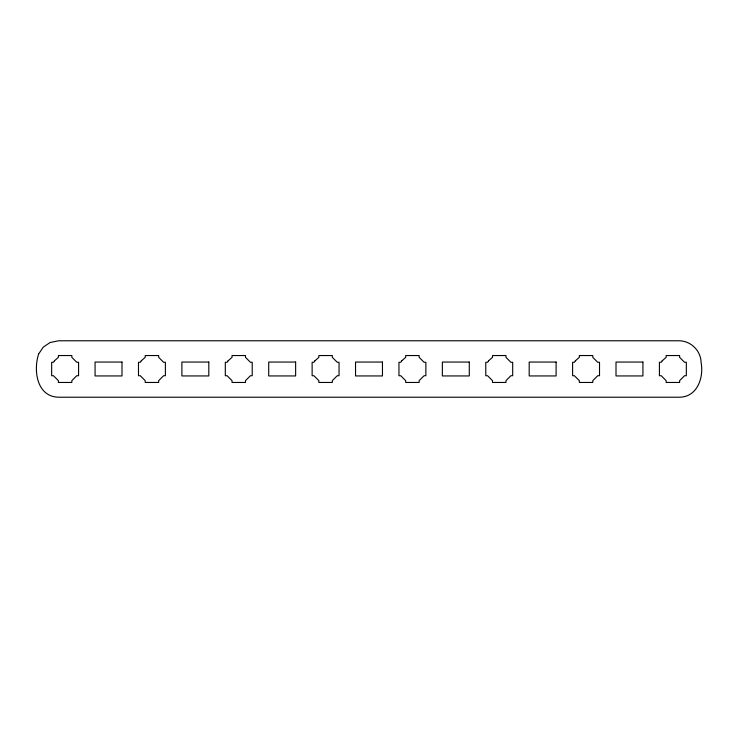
<?xml version="1.0" encoding="UTF-8"?>
<svg xmlns="http://www.w3.org/2000/svg" width="738" height="738" viewBox="0 0 738 738"><rect width="100%" height="100%" fill="white"/><g stroke="black" fill="none" stroke-linecap="round" stroke-linejoin="round"><path stroke-width="1.11" d="M38.607 354.037C33.247 370.587 36.762 396.721 58.606 397.219L679.394 397.219C697.299 397.145 703.969 377.561 701.1 362.487C700.869 350.818 691.063 341.011 679.394 340.781L58.606 340.781L50.156 342.487L43.256 347.137L38.607 354.037M54.446 360.808L53.459 362.275L51.66 362.275L51.66 375.725L53.459 375.725L58.385 380.66L58.385 382.459L71.844 382.459L71.844 380.66L76.77 375.725L78.579 375.725L78.579 362.275L76.77 362.275L71.844 357.34L71.844 355.541L58.385 355.541L58.385 357.34L54.446 360.808M141.262 360.808L140.285 362.275L138.486 362.275L138.486 375.725L140.285 375.725L145.211 380.66L145.211 382.459L158.67 382.459L158.67 380.66L163.596 375.725L165.395 375.725L165.395 362.275L163.596 362.275L158.67 357.34L158.67 355.541L145.211 355.541L145.211 357.34L141.262 360.808M228.088 360.808L227.11 362.275L225.311 362.275L225.311 375.725L227.11 375.725L232.036 380.66L232.036 382.459L245.496 382.459L245.496 380.66L250.422 375.725L252.221 375.725L252.221 362.275L250.422 362.275L245.496 357.34L245.496 355.541L232.036 355.541L232.036 357.34L228.088 360.808M314.914 360.808L313.936 362.275L312.128 362.275L312.128 375.725L313.936 375.725L318.862 380.66L318.862 382.459L332.321 382.459L332.321 380.66L337.248 375.725L339.046 375.725L339.046 362.275L337.248 362.275L332.321 357.34L332.321 355.541L318.862 355.541L318.862 357.34L314.914 360.808M401.74 360.808L400.752 362.275L398.954 362.275L398.954 375.725L400.752 375.725L405.679 380.66L405.679 382.459L419.138 382.459L419.138 380.66L424.064 375.725L425.872 375.725L425.872 362.275L424.064 362.275L419.138 357.34L419.138 355.541L405.679 355.541L405.679 357.34L401.74 360.808M488.556 360.808L487.578 362.275L485.779 362.275L485.779 375.725L487.578 375.725L492.504 380.66L492.504 382.459L505.964 382.459L505.964 380.66L510.89 375.725L512.689 375.725L512.689 362.275L510.89 362.275L505.964 357.34L505.964 355.541L492.504 355.541L492.504 357.34L488.556 360.808M575.382 360.808L574.404 362.275L572.605 362.275L572.605 375.725L574.404 375.725L579.33 380.66L579.33 382.459L592.789 382.459L592.789 380.66L597.715 375.725L599.514 375.725L599.514 362.275L597.715 362.275L592.789 357.34L592.789 355.541L579.33 355.541L579.33 357.34L575.382 360.808M662.207 360.808L661.23 362.275L659.421 362.275L659.421 375.725L661.23 375.725L666.156 380.66L666.156 382.459L679.615 382.459L679.615 380.66L684.541 375.725L686.34 375.725L686.34 362.275L684.541 362.275L679.615 357.34L679.615 355.541L666.156 355.541L666.156 357.34L662.207 360.808M121.991 362.054L95.073 362.054L95.073 375.946L121.991 375.946L121.991 362.054M208.808 362.054L181.899 362.054L181.899 375.946L208.808 375.946L208.808 362.054M295.634 362.054L268.715 362.054L268.715 375.946L295.634 375.946L295.634 362.054M382.459 362.054L355.541 362.054L355.541 375.946L382.459 375.946L382.459 362.054M469.285 362.054L442.366 362.054L442.366 375.946L469.285 375.946L469.285 362.054M556.101 362.054L529.192 362.054L529.192 375.946L556.101 375.946L556.101 362.054M642.927 362.054L616.009 362.054L616.009 375.946L642.927 375.946L642.927 362.054"/></g></svg>
